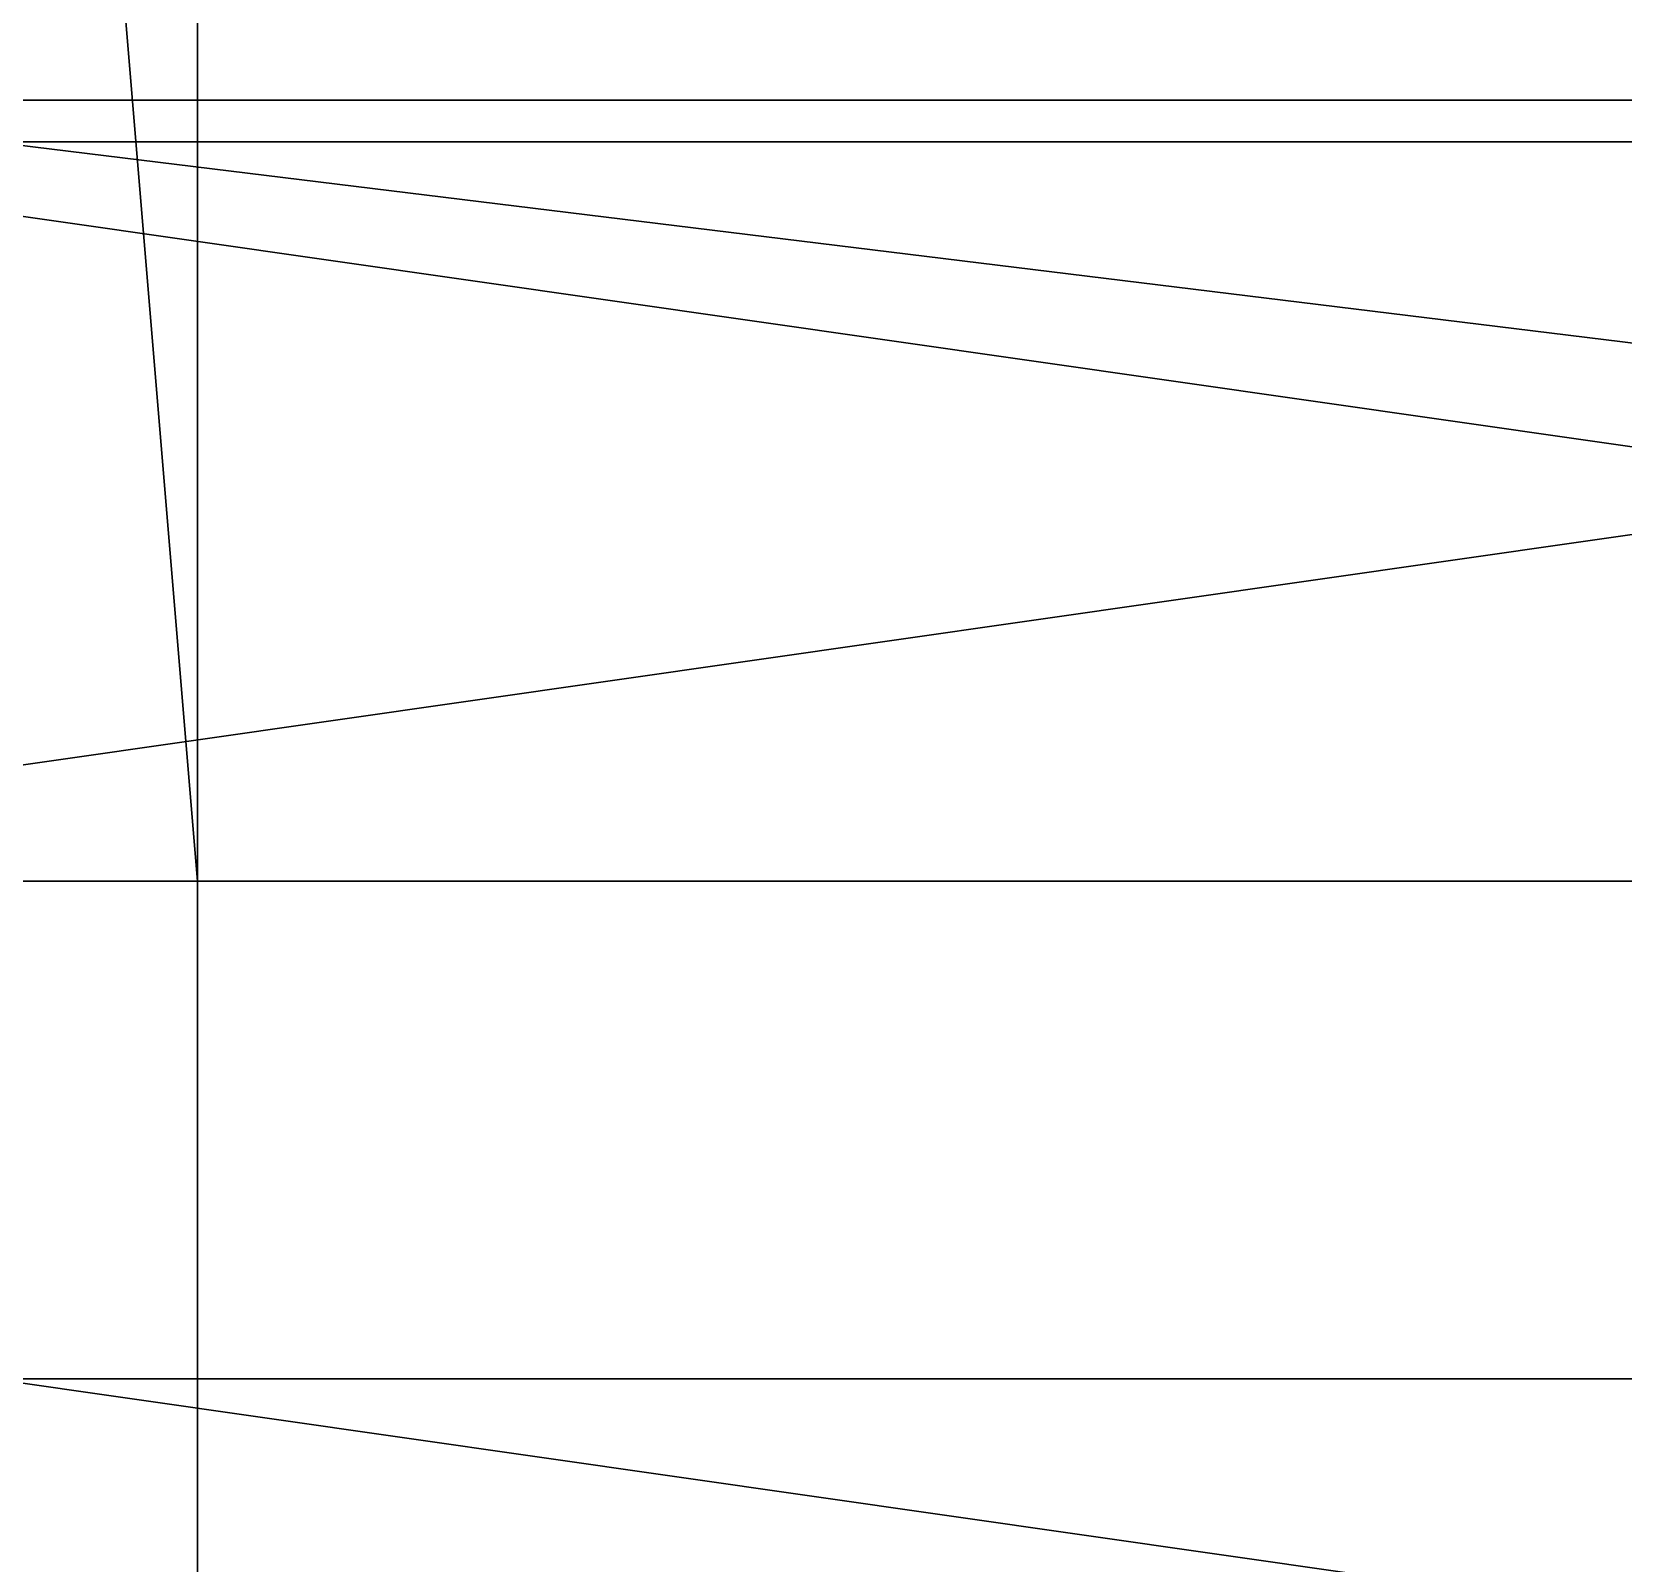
# Model space of a CAD drawing. Header units: centimetres. Extents: x -36.9 to 36.9, y 7.8 to 67.8.
# Drawn here: x -31.103 to -27.233, y 28.285 to 32.011 of the extents above; entities that cross this region are included whole.
import ezdxf

# ---------------------------------------------------------------- set-up
doc = ezdxf.new("R2010")
doc.units = ezdxf.units.CM
doc.layers.get('0').update_dxf_attribs({"color": 251, "true_color": 0x565656})

msp = doc.modelspace()

# ---------------------------------------------------------------- meshes
at = {"color": 233, "true_color": 0xe0578f}
mesh = msp.add_polyface(dxfattribs=at)
corners = [(36.9, 21.646, 40), (36.9, 21.646, 38.1), (36.9, 64.6715, 42.5), (36.9, 64.6715, 40.6), (-36.9, 21.646, 40), (-36.9, 21.646, 38.1), (-36.9, 64.6715, 42.5), (-36.9, 64.6715, 40.6), (-33.6, 21.646, 38.1), (-33.6, 21.646, 40), (-33.6, 64.6715, 42.5), (-33.6, 64.6715, 40.6), (-30.7, 21.646, 40), (-30.7, 64.6715, 40.6), (-30.7, 21.646, 38.1), (-30.7, 64.6715, 42.5), (30.7, 21.646, 40), (30.7, 64.6715, 40.6), (30.7, 21.646, 38.1), (30.7, 64.6715, 42.5), (33.6, 21.646, 40), (33.6, 64.6715, 40.6), (33.6, 21.646, 38.1), (33.6, 64.6715, 42.5), (36.9, 29.944, 40.4822), (36.9, 29.944, 38.5822), (-36.9, 29.944, 38.5822), (-36.9, 29.944, 40.4822), (-33.6, 29.944, 40.4822), (-33.6, 29.944, 38.5822), (-30.7, 29.944, 40.4822), (-30.7, 29.944, 38.5822), (30.7, 29.944, 40.4822), (30.7, 29.944, 38.5822), (33.6, 29.944, 40.4822), (33.6, 29.944, 38.5822)]
mesh.append_faces([[corners[k] for k in face] for face in [(1, 25, 24), (24, 0, 1), (7, 26, 27), (27, 6, 7), (5, 8, 9), (9, 4, 5), (6, 10, 11), (11, 7, 6), (23, 34, 24), (24, 2, 23), (22, 35, 25), (25, 1, 22), (15, 13, 11), (11, 10, 15), (6, 27, 28), (28, 10, 6), (5, 26, 29), (29, 8, 5), (10, 28, 30), (30, 15, 10), (18, 16, 12), (12, 14, 18), (19, 17, 13), (13, 15, 19), (15, 30, 32), (32, 19, 15), (14, 31, 33), (33, 18, 14), (23, 21, 17), (17, 19, 23), (19, 32, 34), (34, 23, 19), (1, 0, 20), (20, 22, 1), (2, 3, 21), (21, 23, 2), (3, 2, 24), (24, 25, 3), (5, 4, 27), (27, 26, 5), (20, 0, 24), (24, 34, 20), (21, 3, 25), (25, 35, 21), (4, 9, 28), (28, 27, 4), (7, 11, 29), (29, 26, 7), (11, 13, 31), (31, 29, 11), (12, 16, 32), (32, 30, 12), (13, 17, 33), (33, 31, 13), (17, 21, 35), (35, 33, 17), (8, 29, 28), (28, 9, 8), (29, 31, 30), (30, 28, 29), (31, 14, 12), (12, 30, 31), (18, 33, 32), (32, 16, 18), (33, 35, 34), (34, 32, 33), (35, 22, 20), (20, 34, 35)]], dxfattribs={"vtx2": -1, "color": 233})
at = {"color": 133, "true_color": 0x58c7e1}
mesh = msp.add_polyface(dxfattribs=at)
corners = [(-33.1, 31.844, 38.5629), (-33.1, 29.944, 38.5629), (-33.1, 31.844, 30.9763), (-33.1, 29.944, 30.9763), (-19.8349, 31.844, 38.5629), (-19.8349, 29.944, 38.5629)]
mesh.append_faces([[corners[k] for k in face] for face in [(1, 3, 5), (2, 0, 4)]], dxfattribs={"color": 133})
mesh.append_faces([[corners[k] for k in face] for face in [(0, 2, 3), (3, 1, 0), (4, 5, 3), (3, 2, 4), (0, 1, 5), (5, 4, 0)]], dxfattribs={"vtx2": -1, "color": 133})
mesh = msp.add_polyface(dxfattribs=at)
corners = [(31.2, 31.7428, 2.9), (31.2, 31.7428, 1), (31.2, 24.0815, 2.9), (31.2, 24.0815, 1), (-31.2, 31.7428, 2.9), (-31.2, 31.7428, 1), (-31.2, 24.0816, 2.9), (-31.2, 24.0816, 1)]
mesh.append_faces([[corners[k] for k in face] for face in [(0, 2, 3), (3, 1, 0), (4, 5, 7), (7, 6, 4), (0, 1, 5), (5, 4, 0), (1, 3, 7), (7, 5, 1), (3, 2, 6), (6, 7, 3), (2, 0, 4), (4, 6, 2)]], dxfattribs={"vtx2": -1, "color": 133})
mesh = msp.add_polyface(dxfattribs=at)
corners = [(-31.2, 26.8339, 2.9), (-31.2, 28.7339, 2.9), (-31.2, 26.8339, 10.4866), (-31.2, 28.7339, 10.4866), (-17.935, 26.8339, 2.9), (-17.935, 28.7339, 2.9)]
mesh.append_faces([[corners[k] for k in face] for face in [(1, 3, 5), (2, 0, 4)]], dxfattribs={"color": 133})
mesh.append_faces([[corners[k] for k in face] for face in [(0, 2, 3), (3, 1, 0), (4, 5, 3), (3, 2, 4), (0, 1, 5), (5, 4, 0)]], dxfattribs={"vtx2": -1, "color": 133})

doc.saveas('drawing.dxf')
